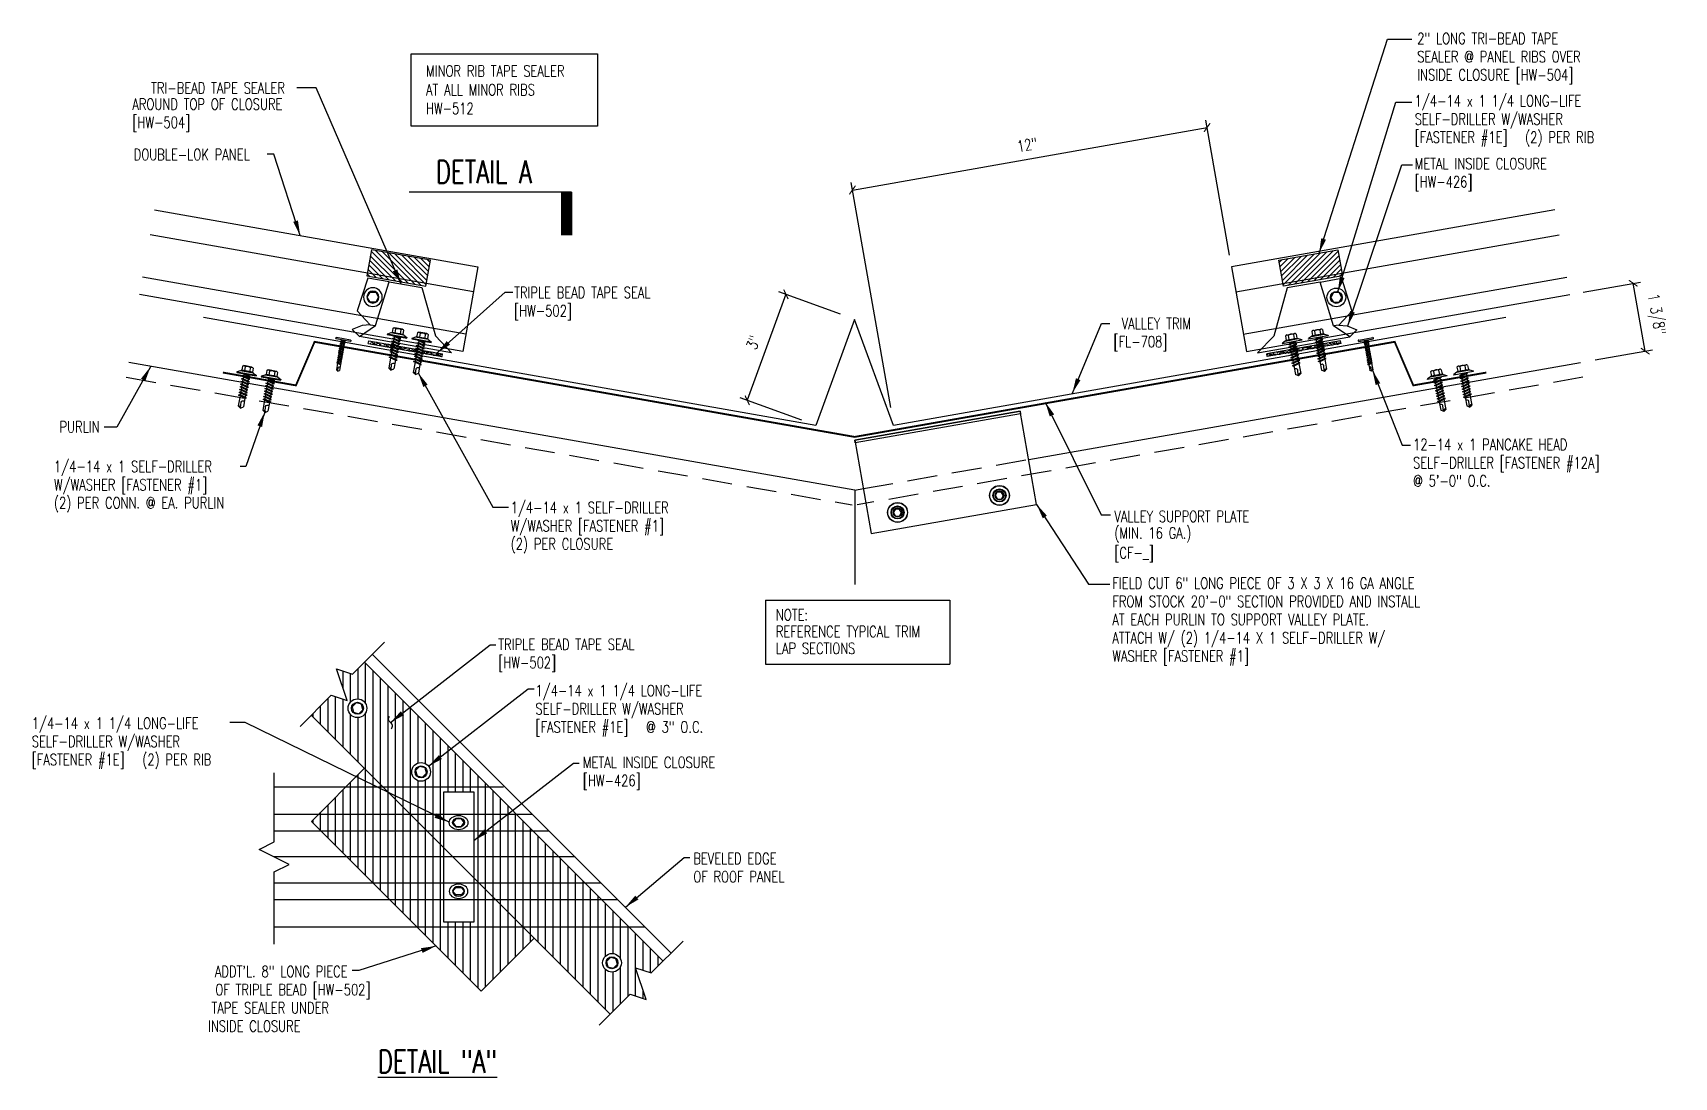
# Model space of a CAD drawing. Extents: x -4.3 to 50.4, y 7 to 41.8.
import ezdxf
from ezdxf.enums import TextEntityAlignment as Align

# ---------------------------------------------------------------- set-up
doc = ezdxf.new("R2010")
doc.units = 0
doc.header["$LTSCALE"] = 4
doc.header["$MEASUREMENT"] = 0
doc.linetypes.add('HIDDEN', pattern=[0.375, 0.25, -0.125])
doc.layers.get('0').update_dxf_attribs({"linetype": 'CONTINUOUS'})
doc.layers.get('DEFPOINTS').update_dxf_attribs({"linetype": 'CONTINUOUS'})
for name, color, linetype in [('ANNOBJ', 7, 'CONTINUOUS'), ('CLO', 3, 'CONTINUOUS'), ('DIM', 7, 'CONTINUOUS'), ('FASTENER', 9, 'CONTINUOUS'), ('PANEL', 11, 'CONTINUOUS'), ('SEALANT', 8, 'CONTINUOUS'), ('SECTION', 11, 'CONTINUOUS'), ('STLA', 12, 'CONTINUOUS'), ('TEXT', 2, 'CONTINUOUS'), ('TRIM', 6, 'CONTINUOUS')]:
    doc.layers.add(name, color=color, linetype=linetype)
doc.styles.add('TEXT', font='SIMPLEX', dxfattribs={"width": 0.75, "height": 6})
doc.styles.add('TEXT1', font='ROMANS.shx', dxfattribs={"width": 0.75, "height": 0.375})
doc.dimstyles.new('DETAIL', dxfattribs={"dimscale": 4, "dimtxt": 0.09375, "dimasz": 0.0625, "dimexe": 0.0625, "dimexo": 0.125, "dimgap": 0.0625, "dimtad": 1, "dimdec": 4, "dimzin": 3, "dimdsep": 46, "dimlunit": 4, "dimtxsty": 'TEXT1', "dimblk": 'ARCHTICK', "dimcen": 0.0625, "dimclrd": 7, "dimclre": 7, "dimclrt": 2, "dimadec": 0, "dimazin": 0, "dimtfac": 0.59375, "dimtdec": 4, "dimtmove": 0, "dimatfit": 3, "dimfxl": 0, "dimfrac": 2, "dimtolj": 1, "dimtzin": 3, "dimarcsym": 0})
doc.dimstyles.new('DETAIL$7', dxfattribs={"dimscale": 4, "dimtxt": 0.09375, "dimasz": 0.125, "dimexe": 0.0625, "dimexo": 0.125, "dimgap": 0.0625, "dimtad": 1, "dimdec": 5, "dimzin": 3, "dimdsep": 46, "dimlunit": 4, "dimtxsty": 'TEXT', "dimblk": 'ARCHTICK', "dimcen": 0.0625, "dimclrd": 7, "dimclre": 7, "dimclrt": 2, "dimadec": 0, "dimazin": 0, "dimtfac": 0.666667, "dimtdec": 5, "dimtmove": 0, "dimatfit": 3, "dimfxl": 0, "dimfrac": 2, "dimtolj": 1, "dimtzin": 3, "dimarcsym": 0})

# ---------------------------------------------------------------- blocks, each defined once
blk = doc.blocks.new('MB_DW1')
at = {"layer": 'FASTENER'}
for p, q in [((-0.217, 0.114), (-0.326, 0.059)), ((-0.326, 0.059), (-0.326, 0.049)), ((-0.326, 0.049), (0.326, 0.049)), ((-0.217, 0.114), (0.217, 0.114)), ((-0.193, 0.137), (0.193, 0.137)), ((-0.193, 0.119), (0.193, 0.119)), ((-0.181, 0.276), (-0.181, 0.137)), ((-0.181, 0.137), (0.181, 0.137)), ((-0.139, -0.016), (0.046, 0.037)), ((-0.135, 0.302), (0.135, 0.302)), ((-0.104, -0.036), (0.139, 0.033)), ((-0.089, 0.276), (-0.089, 0.137)), ((-0.086, 0.037), (-0.086, -0.001)), ((-0.086, 0.037), (0.086, 0.037)), ((0.086, 0.037), (0.133, 0.037)), ((0.086, 0.018), (0.086, -0.042)), ((0.089, 0.276), (0.089, 0.137)), ((0.139, 0.033), (0.133, 0.037)), ((0.181, 0.276), (0.181, 0.137)), ((0.217, 0.114), (0.326, 0.059)), ((0.326, 0.059), (0.326, 0.049)), ((-0.104, -0.036), (-0.139, -0.016)), ((-0.139, -0.107), (0.104, -0.038)), ((-0.104, -0.127), (-0.139, -0.107)), ((-0.139, -0.198), (0.104, -0.128)), ((-0.104, -0.218), (-0.139, -0.198)), ((-0.139, -0.289), (0.104, -0.219)), ((-0.104, -0.309), (-0.139, -0.289)), ((-0.139, -0.38), (0.104, -0.31)), ((-0.104, -0.4), (-0.139, -0.38)), ((-0.139, -0.47), (0.104, -0.401)), ((-0.104, -0.491), (-0.139, -0.47)), ((-0.139, -0.561), (0.104, -0.492)), ((-0.104, -0.127), (0.139, -0.058)), ((-0.104, -0.218), (0.139, -0.149)), ((-0.104, -0.309), (0.139, -0.239)), ((-0.104, -0.4), (0.139, -0.33)), ((-0.104, -0.491), (0.139, -0.421)), ((-0.104, -0.581), (0.139, -0.512)), ((-0.086, -0.031), (-0.086, -0.092)), ((-0.086, -0.122), (-0.086, -0.183)), ((-0.086, -0.213), (-0.086, -0.274)), ((-0.086, -0.304), (-0.086, -0.364)), ((-0.086, -0.395), (-0.086, -0.455)), ((-0.086, -0.486), (-0.086, -0.546)), ((0.086, -0.073), (0.086, -0.133)), ((0.086, -0.164), (0.086, -0.224)), ((0.086, -0.255), (0.086, -0.315)), ((0.086, -0.345), (0.086, -0.406)), ((0.086, -0.436), (0.086, -0.497)), ((0.086, -0.527), (0.086, -0.588)), ((0.139, -0.058), (0.104, -0.038)), ((0.139, -0.149), (0.104, -0.128)), ((0.139, -0.239), (0.104, -0.219)), ((0.139, -0.33), (0.104, -0.31)), ((0.139, -0.421), (0.104, -0.401)), ((0.139, -0.512), (0.104, -0.492)), ((-0.104, -0.581), (-0.139, -0.561)), ((-0.139, -0.652), (0.104, -0.583)), ((-0.104, -0.672), (-0.139, -0.652)), ((-0.139, -0.743), (0.104, -0.674)), ((-0.104, -0.763), (-0.139, -0.743)), ((-0.104, -0.672), (0.139, -0.603)), ((-0.104, -0.763), (0.139, -0.694)), ((-0.086, -0.577), (-0.086, -0.637)), ((-0.086, -0.667), (-0.086, -0.728)), ((-0.086, -0.758), (-0.086, -1.05)), ((0, -1.111), (-0.086, -1.05)), ((-0.002, -1.095), (0.014, -0.909)), ((0, -1.111), (0.086, -1.05)), ((0.086, -0.618), (0.086, -0.679)), ((0.086, -0.709), (0.086, -1.05)), ((0.139, -0.603), (0.104, -0.583)), ((0.139, -0.694), (0.104, -0.674))]:
    blk.add_line(p, q, dxfattribs=at)
blk.add_lwpolyline([(-0.331, 0.037), (-0.331, 0.049), (0.331, 0.049), (0.331, 0.037)], close=True, dxfattribs=at)
for centre, radius, start, end in [((-0.193, 0.128), 0.00894, 90, 270), ((-0.135, 0.25), 0.0527, 29.8754, 150.1246), ((0, 0.138), 0.164, 56.9974, 123.0026), ((0.135, 0.25), 0.0527, 29.8754, 150.1246), ((0.193, 0.128), 0.00894, 270, 90), ((-0.046, -0.921), 0.0615, 11.1445, 130.906), ((0.054, -1.097), 0.0563, 55.4585, 194.8454)]:
    blk.add_arc(centre, radius, start, end, dxfattribs=at)
blk = doc.blocks.new('*X3')
at = {"color": 0}
for p, q in [((13.353, 24.666), (13.44, 24.754)), ((13.379, 24.516), (13.655, 24.792)), ((13.406, 24.366), (13.87, 24.83)), ((13.432, 24.215), (14.084, 24.868)), ((13.459, 24.065), (14.299, 24.905)), ((13.485, 23.915), (14.514, 24.943)), ((13.649, 23.902), (14.728, 24.981)), ((13.863, 23.94), (14.943, 25.019)), ((14.078, 23.978), (15.157, 25.057)), ((14.293, 24.015), (15.317, 25.04)), ((14.507, 24.053), (15.344, 24.89)), ((14.722, 24.091), (15.37, 24.74)), ((14.937, 24.129), (15.397, 24.589)), ((15.151, 24.167), (15.423, 24.439)), ((15.366, 24.205), (15.45, 24.289))]:
    blk.add_line(p, q, dxfattribs=at)
blk = doc.blocks.new('TAPE')
at = {"layer": 'SEALANT'}
blk.add_lwpolyline([(1.137, -0.689), (-0.833, -1.036), (-0.985, -0.174), (0.985, 0.174)], close=True, dxfattribs=at)
blk.add_blockref('*X3', (-14.325, -24.91), dxfattribs=at)
blk = doc.blocks.new('MB_38W')
blk.add_lwpolyline([(-0.094, 0.162), (-0.188, 0), (-0.094, -0.162), (0.094, -0.162), (0.188, 0), (0.094, 0.162)], close=True)
for radius in [0.312, 0.199]:
    blk.add_circle((0, 0), radius)
blk = doc.blocks.new('_ArchTick')
at = {"color": 0, "linetype": 'ByBlock', "const_width": 0.15}
blk.add_lwpolyline([(-0.5, -0.5), (0.5, 0.5)], dxfattribs=at)
blk = doc.blocks.new('*D6')
at = {"layer": 'DEFPOINTS', "color": 0}
for p in [(34.803, 38.659), (35.641, 33.91), (24.344, 28.828)]:
    blk.add_point(p, dxfattribs=at)
at = {"layer": 'DIM', "color": 7, "lineweight": -2}
for p, q in [((35.554, 34.402), (34.76, 38.905)), ((22.979, 36.574), (34.803, 38.659)), ((24.257, 29.321), (22.935, 36.82))]:
    blk.add_line(p, q, dxfattribs=at)
at = {"layer": 'DIM', "color": 7, "lineweight": -2, "xscale": 0.25, "yscale": 0.25, "zscale": 0.25}
for p, rotation in [((34.803, 38.659), 10), ((22.979, 36.574), 190)]:
    blk.add_blockref('_ArchTick', p, dxfattribs=dict(at, rotation=rotation))
at = {"layer": 'DIM', "color": 2, "insert": (28.809, 38.082), "char_height": 0.375, "attachment_point": 5, "rotation": 10, "style": 'TEXT1'}
blk.add_mtext('\\A1;12"', dxfattribs=at)
blk = doc.blocks.new('FD-F1e')
at = {"layer": 'TEXT', "style": 'TEXT1', "width": 0.75}
for s, p in [('1/4-14 x 1 1/4 LONG-LIFE', (0.005, -0.041)), ('SELF-DRILLER W/WASHER', (0.005, -0.193)), ('[FASTENER #1E]', (0.005, -0.344))]:
    blk.add_text(s, height=0.09375, dxfattribs=at).set_placement(p)
blk.add_attdef('(QUANTITY)', (0.926, -0.344), '', height=0.0938, dxfattribs=at)
blk = doc.blocks.new('FD-F1')
at = {"layer": 'TEXT', "style": 'TEXT1', "width": 0.75}
for s, p in [('1/4-14 x 1 SELF-DRILLER', (0.005, -0.041)), ('W/WASHER [FASTENER #1]', (0.005, -0.193))]:
    blk.add_text(s, height=0.09375, dxfattribs=at).set_placement(p)
blk.add_attdef('(QUANTITY)', (0.005, -0.344), '', height=0.0938, dxfattribs=at)
blk = doc.blocks.new('Scr-hdwash')
for p, q in [((-0.085, 0.095), (-0.132, 0.006)), ((0.042, 0.115), (-0.059, 0.111)), ((0.123, 0.015), (0.069, 0.101)), ((-0.131, -0.024), (-0.077, -0.111)), ((-0.051, -0.125), (0.051, -0.121)), ((0.076, -0.105), (0.124, -0.015))]:
    blk.add_line(p, q)
for radius in [0.202, 0.15]:
    blk.add_circle((0, 0), radius)
for centre, start, end in [((-0.106, -0.008), 152.0215, 212.0215), ((-0.058, 0.081), 92.0215, 152.0215), ((0.044, 0.085), 32.0215, 92.0215), ((0.097, -0.001), 332.0215, 32.0215), ((-0.052, -0.095), 212.0215, 272.0215), ((0.05, -0.091), 272.0215, 332.0215)]:
    blk.add_arc(centre, 0.03, start, end)
at = {"layer": 'FASTENER'}
for radius in [0.331, 0.326, 0.217]:
    blk.add_circle((0, 0), radius, dxfattribs=at)
blk = doc.blocks.new('*D11')
at = {"layer": 'DEFPOINTS', "color": 0}
for p in [(49.009, 33.465), (46.848, 33.084), (47.247, 30.822)]:
    blk.add_point(p, dxfattribs=at)
at = {"layer": 'TEXT', "color": 7, "lineweight": -2}
for p, q in [((47.341, 33.17), (49.255, 33.508)), ((49.408, 31.203), (49.009, 33.465)), ((47.74, 30.909), (49.654, 31.247))]:
    blk.add_line(p, q, dxfattribs=at)
at = {"layer": 'TEXT', "color": 7, "lineweight": -2, "xscale": 0.25, "yscale": 0.25, "zscale": 0.25}
for p, rotation in [((49.009, 33.465), 99.99999999999999), ((49.408, 31.203), 280)]:
    blk.add_blockref('_ArchTick', p, dxfattribs=dict(at, rotation=rotation))
at = {"layer": 'TEXT', "color": 2, "insert": (49.736, 32.427), "char_height": 0.375, "attachment_point": 5, "rotation": 280, "style": 'TEXT1'}
blk.add_mtext('\\A1;1 3/8"', dxfattribs=at)
blk = doc.blocks.new('*D12')
at = {"layer": 'DEFPOINTS', "color": 0}
for p in [(23.053, 32.261), (19.472, 29.566), (21.761, 28.729)]:
    blk.add_point(p, dxfattribs=at)
at = {"layer": 'DIM', "color": 7, "lineweight": -2}
for p, q in [((20.763, 33.098), (19.472, 29.566)), ((22.583, 32.433), (20.529, 33.184)), ((21.292, 28.9), (19.237, 29.651))]:
    blk.add_line(p, q, dxfattribs=at)
at = {"layer": 'DIM', "color": 7, "lineweight": -2, "xscale": 0.25, "yscale": 0.25, "zscale": 0.25}
for p, rotation in [((20.763, 33.098), 69.91796469916113), ((19.472, 29.566), 249.9179646991611)]:
    blk.add_blockref('_ArchTick', p, dxfattribs=dict(at, rotation=rotation))
at = {"layer": 'DIM', "color": 2, "insert": (19.673, 31.495), "char_height": 0.375, "attachment_point": 5, "rotation": 69.918, "style": 'TEXT1'}
blk.add_mtext('\\A1;3"', dxfattribs=at)
blk = doc.blocks.new('A$C76CE1A34')
at = {"layer": 'SEALANT'}
h = blk.add_hatch(dxfattribs=at)
h.set_pattern_fill('AR-SAND', color=256, scale=0.05, style=0)
h.set_pattern_definition([(37.5, (-2.302446, -18.06592), (-0.00314967, 0.0963412), [0, -0.076, 0, -0.085, 0, -0.08125]), (7.5, (-2.30245, -18.06592), (0.0884888, 0.1411073), [0, -0.041, 0, -0.0685, 0, -0.02625]), (327.5, (-2.36395, -18.06592), (0.1557071, 0.00028295), [0, -0.025, 0, -0.09, 0, -0.1175]), (317.5, (-2.36395, -18.06592), (0.1503063, 0.0438838), [0, -0.0125, 0, -0.059, 0, -0.0675])])
h.paths.add_polyline_path([(-0.559, 2.127), (-0.575, 2.034), (1.887, 1.6), (1.903, 1.693)])
for p, q in [((-0.575, 2.034), (-0.559, 2.127)), ((-0.575, 2.034), (1.887, 1.6)), ((-0.559, 2.127), (1.903, 1.693)), ((1.887, 1.6), (1.903, 1.693))]:
    blk.add_line(p, q, dxfattribs=at)
blk = doc.blocks.new('sd3')
at = {"layer": 'FASTENER'}
for p, q in [((-0.24, 0.082), (0.24, 0.082)), ((-0.24, 0.037), (0.24, 0.037)), ((-0.078, 0.008), (0.023, 0.037)), ((-0.058, -0.003), (-0.078, 0.008)), ((-0.058, -0.003), (0.08, 0.036)), ((-0.048, 0.037), (-0.048, 0.017)), ((0.05, 0.027), (0.05, -0.016)), ((-0.078, -0.052), (0.06, -0.013)), ((-0.058, -0.064), (-0.078, -0.052)), ((-0.078, -0.112), (0.06, -0.073)), ((-0.058, -0.124), (-0.078, -0.112)), ((-0.078, -0.172), (0.06, -0.133)), ((-0.058, -0.184), (-0.078, -0.172)), ((-0.078, -0.232), (0.06, -0.193)), ((-0.058, -0.244), (-0.078, -0.232)), ((-0.078, -0.292), (0.06, -0.253)), ((-0.058, -0.304), (-0.078, -0.292)), ((-0.078, -0.353), (0.06, -0.313)), ((-0.058, -0.364), (-0.078, -0.353)), ((-0.078, -0.413), (0.06, -0.373)), ((-0.058, -0.424), (-0.078, -0.413)), ((-0.078, -0.473), (0.06, -0.433)), ((-0.058, -0.484), (-0.078, -0.473)), ((-0.078, -0.533), (0.06, -0.493)), ((-0.058, -0.544), (-0.078, -0.533)), ((-0.058, -0.064), (0.08, -0.024)), ((-0.058, -0.124), (0.08, -0.084)), ((-0.058, -0.184), (0.08, -0.144)), ((-0.058, -0.244), (0.08, -0.204)), ((-0.058, -0.304), (0.08, -0.264)), ((-0.058, -0.364), (0.08, -0.325)), ((-0.058, -0.424), (0.08, -0.385)), ((-0.058, -0.484), (0.08, -0.445)), ((-0.058, -0.544), (0.08, -0.505)), ((-0.048, -0.001), (-0.048, -0.044)), ((-0.048, -0.061), (-0.048, -0.104)), ((-0.048, -0.121), (-0.048, -0.164)), ((-0.048, -0.181), (-0.048, -0.224)), ((-0.048, -0.241), (-0.048, -0.284)), ((-0.048, -0.301), (-0.048, -0.344)), ((-0.048, -0.361), (-0.048, -0.404)), ((-0.048, -0.421), (-0.048, -0.464)), ((-0.048, -0.481), (-0.048, -0.524)), ((-0.048, -0.541), (-0.048, -0.584)), ((0.05, -0.033), (0.05, -0.076)), ((0.05, -0.093), (0.05, -0.136)), ((0.05, -0.153), (0.05, -0.196)), ((0.05, -0.213), (0.05, -0.256)), ((0.05, -0.273), (0.05, -0.316)), ((0.05, -0.333), (0.05, -0.376)), ((0.05, -0.393), (0.05, -0.436)), ((0.05, -0.453), (0.05, -0.496)), ((0.05, -0.513), (0.05, -0.556)), ((0.08, -0.024), (0.06, -0.013)), ((0.08, -0.084), (0.06, -0.073)), ((0.08, -0.144), (0.06, -0.133)), ((0.08, -0.204), (0.06, -0.193)), ((0.08, -0.264), (0.06, -0.253)), ((0.08, -0.325), (0.06, -0.313)), ((0.08, -0.385), (0.06, -0.373)), ((0.08, -0.445), (0.06, -0.433)), ((0.08, -0.505), (0.06, -0.493)), ((-0.078, -0.593), (0.06, -0.553)), ((-0.058, -0.604), (-0.078, -0.593)), ((-0.078, -0.653), (0.06, -0.614)), ((-0.058, -0.664), (-0.078, -0.653)), ((-0.078, -0.713), (0.06, -0.674)), ((-0.058, -0.724), (-0.078, -0.713)), ((-0.078, -0.773), (0.06, -0.734)), ((-0.058, -0.785), (-0.078, -0.773)), ((-0.058, -0.604), (0.08, -0.565)), ((-0.058, -0.664), (0.08, -0.625)), ((-0.058, -0.724), (0.08, -0.685)), ((-0.058, -0.785), (0.08, -0.745)), ((-0.048, -0.601), (-0.048, -0.644)), ((-0.048, -0.662), (-0.048, -0.704)), ((-0.048, -0.722), (-0.048, -0.765)), ((-0.048, -0.782), (-0.048, -0.977)), ((0.001, -1.011), (-0.048, -0.977)), ((0, -1.003), (0.009, -0.896)), ((0.001, -1.011), (0.05, -0.977)), ((0.05, -0.573), (0.05, -0.616)), ((0.05, -0.634), (0.05, -0.676)), ((0.05, -0.694), (0.05, -0.737)), ((0.05, -0.754), (0.05, -0.977)), ((0.08, -0.565), (0.06, -0.553)), ((0.08, -0.625), (0.06, -0.614)), ((0.08, -0.685), (0.06, -0.674)), ((0.08, -0.745), (0.06, -0.734))]:
    blk.add_line(p, q, dxfattribs=at)
for centre, radius, start, end in [((-0.238, 0.06), 0.0227, 94.6639, 265.3361), ((0.238, 0.06), 0.0227, 274.6639, 85.3361), ((-0.025, -0.903), 0.0349, 11.1445, 130.906), ((0.032, -1.003), 0.032, 55.4585, 194.8454)]:
    blk.add_arc(centre, radius, start, end, dxfattribs=at)
blk = doc.blocks.new('FD-F12a')
at = {"layer": 'TEXT', "style": 'TEXT1', "width": 0.75}
for s, p in [('12-14 x 1 PANCAKE HEAD', (0.005, -0.041)), ('SELF-DRILLER [FASTENER #12A]', (0.005, -0.193))]:
    blk.add_text(s, height=0.09375, dxfattribs=at).set_placement(p)
blk.add_attdef('(QUANTITY)', (0.005, -0.344), '', height=0.0938, dxfattribs=at)
blk = doc.blocks.new('A$C30686E82')
for p, q in [((-2.715, 0.761), (3.437, 0.761)), ((-2.715, 0.761), (-2.715, -1.379)), ((3.437, 0.761), (3.437, -1.379)), ((-2.715, -1.379), (3.437, -1.379))]:
    blk.add_line(p, q)
at = {"layer": 'TEXT', "style": 'TEXT1', "width": 0.75}
for s, p in [('NOTE:', (-2.368, 0.081)), ('REFERENCE TYPICAL TRIM', (-2.368, -0.477)), ('LAP SECTIONS', (-2.368, -1.035))]:
    blk.add_text(s, height=0.375, dxfattribs=at).set_placement(p)

msp = doc.modelspace()

# ---------------------------------------------------------------- hatches: boundary and pattern name
at = {"layer": 'SEALANT'}
h = msp.add_hatch(dxfattribs=at)
h.set_pattern_fill('ANSI31', color=251, scale=2, angle=45, style=0)
h.paths.add_polyline_path([(6.71365, 17.2955), (6.09344, 16.67529), (7.33386, 16.67529)], flags=17)
h.paths.add_polyline_path([(7.33386, 16.67529), (6.09344, 16.67529), (5.18078, 15.76263), (8.24652, 15.76263)])
h.paths.add_polyline_path([(8.24652, 15.76263), (5.18078, 15.76263), (4.94588, 15.52773), (5.26633, 15.20728), (8.80187, 15.20728)])
h.paths.add_polyline_path([(8.80187, 15.20728), (5.26633, 15.20728), (6.13233, 14.34128), (9.35922, 14.34128), (9.35922, 14.64992)])
h.paths.add_polyline_path([(9.35922, 14.34128), (6.13233, 14.34128), (6.99839, 13.47522), (9.35922, 13.47522)])
h.paths.add_polyline_path([(9.35922, 13.47522), (6.99839, 13.47522), (7.55368, 12.91993), (9.35922, 12.91993)])
h.paths.add_polyline_path([(9.35922, 12.91993), (7.55368, 12.91993), (8.46634, 12.00727), (12.00187, 12.00727), (11.08921, 12.91993), (10.35922, 12.91993), (10.35922, 12.17047), (9.35922, 12.17047)])
h.paths.add_polyline_path([(10.53392, 13.47522), (10.35922, 13.47522), (10.35922, 12.91993), (11.08921, 12.91993)])
h.paths.add_polyline_path([(12.3705, 11.63864), (12.00187, 12.00727), (8.46634, 12.00727), (10.60274, 9.87088)])
h.paths.add_polyline_path([(15.53741, 12.00727), (12.00187, 12.00727), (14.90571, 9.10343), (15.56862, 9.76635), (16.09895, 9.58957), (15.7454, 10.65023), (16.27573, 10.47345), (16.67348, 10.8712)])
h.paths.add_polyline_path([(15.27643, 10.81298, -1), (14.65143, 10.81298, -1)], flags=16)
h.paths.add_polyline_path([(15.16315, 10.81298, -1), (14.76471, 10.81298, -1)], flags=0)
h.paths.add_polyline_path([(14.78282, 10.86151), (14.9154, 10.99409), (15.09651, 10.94556), (15.14504, 10.76445), (15.01246, 10.63187), (14.83135, 10.6804)], flags=0)
h.paths.add_polyline_path([(14.62475, 12.91993), (11.08921, 12.91993), (12.00187, 12.00727), (15.53741, 12.00727)])
h.paths.add_polyline_path([(14.06946, 13.47522), (10.53392, 13.47522), (11.08921, 12.91993), (14.62475, 12.91993)])
h.paths.add_polyline_path([(13.2034, 14.34128), (10.35922, 14.34128), (10.35922, 13.64992), (10.53392, 13.47522), (14.06946, 13.47522)])
h.paths.add_polyline_path([(12.3374, 15.20728), (10.35922, 15.20728), (10.35922, 14.34128), (13.2034, 14.34128)])
h.paths.add_polyline_path([(9.35922, 15.20728), (8.80187, 15.20728), (9.35922, 14.64992)], flags=17)
h.paths.add_polyline_path([(9.35922, 15.76263), (8.24652, 15.76263), (8.80187, 15.20728), (9.35922, 15.20728)])
h.paths.add_polyline_path([(11.78205, 15.76263), (10.35922, 15.76263), (10.35922, 15.20728), (12.3374, 15.20728)])
h.paths.add_polyline_path([(10.86939, 16.67529), (7.33386, 16.67529), (8.24652, 15.76263), (9.35922, 15.76263), (9.35922, 16.51217), (10.35922, 16.51217), (10.35922, 15.76263), (11.78205, 15.76263)])
h.paths.add_polyline_path([(6.70873, 20.83595), (6.31098, 20.4382), (5.78065, 20.61498), (6.13421, 19.55432), (5.60388, 19.73109), (4.94097, 19.06818), (7.33386, 16.67529), (10.86939, 16.67529)])
h.paths.add_polyline_path([(8.91247, 17.17694, -1), (8.28747, 17.17694, -1)], flags=16)
h.paths.add_polyline_path([(8.79919, 17.17694, -1), (8.40075, 17.17694, -1)], flags=0)
h.paths.add_polyline_path([(8.41886, 17.22547), (8.55144, 17.35805), (8.73255, 17.30952), (8.78108, 17.12841), (8.6485, 16.99583), (8.46739, 17.04436)], flags=0)
h.paths.add_polyline_path([(6.16615, 19.29826, -1), (6.79115, 19.29826, -1)], flags=16)
h.paths.add_polyline_path([(6.27943, 19.29826, -1), (6.67787, 19.29826, -1)], flags=0)
h.paths.add_polyline_path([(6.52718, 19.11715), (6.34607, 19.16568), (6.29754, 19.34679), (6.43012, 19.47937), (6.61123, 19.43084), (6.65976, 19.24973)], flags=0)

# ---------------------------------------------------------------- linework, layer by layer
for points in [[(9.75654, 15.60863), (9.66279, 15.48648), (9.75654, 15.35739), (9.94404, 15.35739), (10.03779, 15.48648), (9.94404, 15.60863)], [(9.75654, 13.07402), (9.66279, 13.19617), (9.75654, 13.32526), (9.94404, 13.32526), (10.03779, 13.19617), (9.94404, 13.07402)]]:
    msp.add_lwpolyline(points, close=True)
at = {"layer": 'ANNOBJ'}
for points in [[(4.56794, 18.69516), (5.60388, 19.73109), (6.13421, 19.55432), (5.78065, 20.61498), (6.31098, 20.4382), (7.3758, 21.50301)], [(3.70273, 11.43137), (3.70273, 13.84128), (4.20273, 14.09128), (3.20273, 14.59128), (3.70273, 14.84128), (3.70273, 17.14777)], [(14.53269, 8.73041), (15.56862, 9.76635), (16.09895, 9.58957), (15.7454, 10.65023), (16.27573, 10.47345), (17.34054, 11.53827)]]:
    msp.add_lwpolyline(points, dxfattribs=at)
at = {"layer": 'ANNOBJ', "color": 2}
msp.add_lwpolyline([(7.61073, 18.61494, 0.47597051), (7.58005, 18.82586, -0.47597051), (7.54937, 19.03678)], format="xyb", dxfattribs=at)
at = {"layer": 'CLO'}
for p, q in [((6.90582, 32.07946), (7.0826, 32.05655)), ((39.19802, 32.07089), (39.02124, 32.04798))]:
    msp.add_line(p, q, dxfattribs=at)
for points in [[(7.53188, 33.51598), (6.82477, 33.64066), (6.47237, 32.54504), (6.90582, 32.07946), (6.63594, 32.05644), (6.30712, 31.92402), (6.54527, 31.69168)], [(38.57196, 33.50741), (39.27907, 33.63209), (39.63147, 32.53646), (39.19802, 32.07089), (39.4679, 32.04786), (39.79672, 31.91545), (39.55858, 31.68311)]]:
    msp.add_lwpolyline(points, dxfattribs=at)
for points in [[(7.53188, 33.51598), (8.6287, 33.32258), (9.07798, 31.7144), (9.61531, 31.15035), (6.54527, 31.69168), (7.0826, 32.05655)], [(38.57196, 33.50741), (37.47514, 33.31401), (37.02586, 31.70583), (36.48853, 31.14177), (39.55858, 31.68311), (39.02124, 32.04798)], [(10.35922, 12.17047), (9.35922, 12.17047), (9.35922, 16.51217), (10.35922, 16.51217)]]:
    msp.add_lwpolyline(points, close=True, dxfattribs=at)
at = {"layer": 'FASTENER'}
for major_axis, ratio in [((-0.3125, 0), 0.76038085), ((-0.19922, 0), 0.80274706)]:
    msp.add_ellipse((9.85029, 15.48648), major_axis=major_axis, ratio=ratio, dxfattribs=at)
at = {"layer": 'FASTENER', "extrusion": (0, 0, -1)}
for major_axis, ratio in [((-0.3125, 0), 0.76038085), ((-0.19922, 0), 0.80274706)]:
    msp.add_ellipse((9.85029, 13.19617), major_axis=major_axis, ratio=ratio, dxfattribs=at)
at = {"layer": 'PANEL'}
for p, q in [((10.3441, 33.1839), (-0.43693, 35.08488)), ((35.76142, 33.1839), (46.54245, 35.08488)), ((10.09509, 31.77168), (-0.68594, 33.67267)), ((36.01044, 31.77168), (46.79146, 33.67267)), ((6.9739, 21.10111), (16.93864, 11.13637)), ((3.70273, 16.67529), (11.34276, 16.67529)), ((3.70273, 15.76263), (12.31238, 15.76263)), ((3.70273, 15.20728), (12.86773, 15.20728)), ((13.73373, 14.34128), (3.70273, 14.34128)), ((3.70273, 13.47522), (14.59979, 13.47522)), ((3.70273, 12.91993), (15.15508, 12.91993)), ((3.70273, 12.00727), (16.06774, 12.00727))]:
    msp.add_line(p, q, dxfattribs=at)
for points in [[(-0.29002, 35.91803), (10.49101, 34.01704), (9.99264, 31.19065)], [(46.39555, 35.91803), (35.61452, 34.01704), (36.11289, 31.19065)], [(9.99264, 31.19065), (-0.78839, 33.09163)], [(36.11289, 31.19065), (46.89392, 33.09163)]]:
    msp.add_lwpolyline(points, dxfattribs=at)
at = {"layer": 'SEALANT'}
for p, q in [((6.70873, 20.83595), (16.67348, 10.8712)), ((14.90571, 9.10343), (4.94097, 19.06818)), ((6.71365, 17.2955), (4.94588, 15.52773)), ((4.94588, 15.52773), (10.60274, 9.87088)), ((12.3705, 11.63864), (10.60274, 9.87088))]:
    msp.add_line(p, q, dxfattribs=at)
at = {"layer": 'SECTION'}
msp.add_line((8.19765, 36.51197), (13.61544, 36.51197), dxfattribs=at)
at = {"layer": 'SECTION', "const_width": 0.375}
msp.add_lwpolyline([(13.45379, 36.51197), (13.45379, 35.06928)], dxfattribs=at)
at = {"layer": 'STLA', "color": 12}
for p, q in [((23.05491, 26.57109), (-1.14135, 30.82429)), ((28.85742, 27.59072), (47.24724, 30.82223)), ((23.05491, 26.57109), (23.34331, 26.62176)), ((23.05491, 26.57109), (23.05491, 23.42934))]:
    msp.add_line(p, q, dxfattribs=at)
at = {"layer": 'STLA', "color": 12, "linetype": 'HIDDEN'}
for p, q in [((-1.22834, 30.33093), (22.96829, 26.07766)), ((47.33387, 30.33093), (23.13723, 26.07766)), ((23.3433, 26.62181), (28.85726, 27.59164))]:
    msp.add_line(p, q, dxfattribs=at)
at = {"layer": 'STLA', "const_width": 0.0625}
msp.add_lwpolyline([(1.99236, 30.48933), (4.42749, 30.06128), (5.04908, 31.51389), (23.05276, 28.34383), (41.05645, 31.51389), (41.67803, 30.06128), (44.11316, 30.48933)], dxfattribs=at)
at = {"layer": 'STLA'}
for points in [[(23.05952, 28.23121), (23.60785, 25.12147), (29.12139, 26.09366), (28.57306, 29.2034)], [(28.57306, 29.2034), (28.58806, 29.11834), (23.07452, 28.14616), (23.05952, 28.23121)]]:
    msp.add_lwpolyline(points, close=True, dxfattribs=at)
at = {"layer": 'TEXT'}
msp.add_lwpolyline([(8.26923, 41.11728), (14.47893, 41.11728), (14.47893, 38.70045), (8.26923, 38.70045)], close=True, dxfattribs=at)
at = {"layer": 'TRIM'}
msp.add_lwpolyline([(44.76382, 32.32922), (24.34432, 28.72871), (23.05276, 32.26149), (21.76121, 28.72871), (1.3417, 32.32922)], dxfattribs=at)

# ---------------------------------------------------------------- block references
msp.add_blockref('A$C30686E82', (22.79533, 22.14245))
at = {"layer": 'FASTENER', "xscale": -1}
for name, p, rotation in [('MB_38W', (6.9923, 33.00326), 359.9999999999989), ('MB_DW1', (7.7898, 31.65903), 349.9999999999994), ('MB_DW1', (8.60622, 31.51507), 349.9999999999993), ('sd3', (5.99732, 31.53374), 349.9999999999994), ('MB_DW1', (2.77317, 30.39968), 349.9999999999994), ('MB_DW1', (3.5896, 30.25572), 349.9999999999993)]:
    msp.add_blockref(name, p, dxfattribs=dict(at, rotation=rotation))
at = {"layer": 'FASTENER'}
for name, p in [('MB_38W', (39.11154, 32.99469)), ('Scr-hdwash', (27.88274, 26.39225)), ('Scr-hdwash', (24.48424, 25.82508))]:
    msp.add_blockref(name, p, dxfattribs=at)
for name, p, rotation in [('MB_DW1', (37.64434, 31.4693), 10.65738691443157), ('MB_DW1', (38.51915, 31.61823), 9.999999999999565), ('sd3', (40.10821, 31.53374), 10.0000000000006), ('MB_DW1', (43.35938, 30.42683), 9.999999999999563), ('MB_DW1', (42.48457, 30.27789), 10.65738691443158), ('MB_38W', (6.47865, 19.29826), 45), ('MB_38W', (8.59997, 17.17694), 45), ('MB_38W', (14.96393, 10.81298), 45)]:
    msp.add_blockref(name, p, dxfattribs=dict(at, rotation=rotation))
at = {"layer": 'SEALANT', "xscale": -1, "rotation": 359.9999999999989}
msp.add_blockref('TAPE', (7.92663, 34.40467), dxfattribs=at)
at = {"layer": 'SEALANT', "rotation": 1.103553082134045e-12}
msp.add_blockref('TAPE', (38.1789, 34.40467), dxfattribs=at)
at = {"layer": 'STLA'}
msp.add_blockref('A$C76CE1A34', (7.41246, 29.421), dxfattribs=at)
at = {"layer": 'STLA', "xscale": -1}
msp.add_blockref('A$C76CE1A34', (38.69306, 29.421), dxfattribs=at)
at = {"layer": 'TEXT', "xscale": 4, "yscale": 4, "zscale": 4}
for name, p, values in [('FD-F1e', (41.70226, 39.52269), {'(QUANTITY)': '(2) PER RIB'}), ('FD-F12a', (41.64915, 28.06569), {'(QUANTITY)': '@ 5\'-0" O.C.'}), ('FD-F1', (-3.65844, 27.33372), {'(QUANTITY)': '(2) PER CONN. @ EA. PURLIN'}), ('FD-F1', (11.5681, 25.96396), {'(QUANTITY)': '(2) PER CLOSURE'}), ('FD-F1e', (12.39409, 19.86186), {'(QUANTITY)': '@ 3" O.C.'}), ('FD-F1e', (-4.39833, 18.77452), {'(QUANTITY)': '(2) PER RIB'})]:
    msp.add_blockref(name, p, dxfattribs=at).add_auto_attribs(values)

# ---------------------------------------------------------------- texts
at = {"layer": 'TEXT', "style": 'TEXT1', "width": 0.75}
for s, height, p in [('2" LONG TRI-BEAD TAPE', 0.375, (41.80881, 41.4398)), ('SEALER @ PANEL RIBS OVER', 0.375, (41.80881, 40.83266)), ('INSIDE CLOSURE [HW-504]', 0.375, (41.80881, 40.22551)), ('AROUND TOP OF CLOSURE', 0.375, (-1.02513, 39.24769)), ('[HW-504]', 0.375, (-1.02513, 38.64054)), ('DOUBLE-LOK PANEL', 0.375, (-0.98206, 37.56813)), ('DETAIL A', 0.75, (9.09054, 36.80569)), ('METAL INSIDE CLOSURE', 0.375, (41.72165, 37.26673)), ('[HW-426]', 0.375, (41.72165, 36.65959)), ('TRIPLE BEAD TAPE SEAL', 0.375, (11.70126, 32.96815)), ('[HW-502]', 0.375, (11.70126, 32.36101)), ('[FL-708]', 0.375, (31.68422, 31.3303)), ('VALLEY SUPPORT PLATE', 0.375, (31.71216, 25.50722)), ('(MIN. 16 GA.)', 0.375, (31.71216, 24.95303)), ('[CF-_]', 0.375, (31.71216, 24.29293)), ('FIELD CUT 6" LONG PIECE OF 3 X 3 X 16 GA ANGLE', 0.375, (31.64536, 23.28038)), ('FROM STOCK 20\'-0" SECTION PROVIDED AND INSTALL', 0.375, (31.64536, 22.67323)), ('AT EACH PURLIN TO SUPPORT VALLEY PLATE.', 0.375, (31.64536, 22.06609)), ('ATTACH W/ (2) 1/4-14 X 1 SELF-DRILLER W/', 0.375, (31.64536, 21.45895)), ('TRIPLE BEAD TAPE SEAL', 0.375, (11.17361, 21.24045)), ('[HW-502]', 0.375, (11.17361, 20.63331)), ('WASHER [FASTENER #1]', 0.375, (31.64536, 20.8518)), ('METAL INSIDE CLOSURE', 0.375, (13.99331, 17.30699)), ('[HW-426]', 0.375, (13.99331, 16.69985)), ('BEVELED EDGE', 0.375, (17.67405, 14.10244)), ('OF ROOF PANEL', 0.375, (17.67405, 13.4953)), ('%%UDETAIL "A"%%U', 0.75, (7.15958, 7.14969))]:
    msp.add_text(s, height=height, dxfattribs=at).set_placement(p)
for s, p in [('TRI-BEAD TAPE SEALER', (4.05858, 39.78768)), ('VALLEY TRIM', (34.26904, 31.93744)), ('PURLIN', (-2.1155, 28.48925)), ('ADDT\'L. 8" LONG PIECE', (6.14946, 10.33613)), ('OF TRIPLE BEAD [HW-502]', (6.91293, 9.72898)), ('TAPE SEALER UNDER', (5.53219, 9.12184)), ('INSIDE CLOSURE', (4.58191, 8.5147))]:
    msp.add_text(s, height=0.375, dxfattribs=at).set_placement(p, align=Align.RIGHT)
at = {"layer": 'TEXT', "insert": (8.76386, 40.72977), "char_height": 0.375, "width": 7.6875, "attachment_point": 1, "style": 'TEXT1'}
msp.add_mtext('MINOR RIB TAPE SEALER\\PAT ALL MINOR RIBS\\PHW-512', dxfattribs=at)

# ---------------------------------------------------------------- dimensions: what is measured, and where the dimension line sits
at = {"layer": 'DIM'}
dim = msp.add_linear_dim(base=(34.80337, 38.65894), p1=(24.34432, 28.82828), p2=(35.64081, 33.90957), angle=10, text='12"', dimstyle='DETAIL', override={"dimfrac": 2}, dxfattribs=at)
dim.commit()
dim.dimension.update_dxf_attribs({"geometry": '*D6', "text_midpoint": (28.80879, 38.08245)})
dim = msp.add_aligned_dim(p1=(23.05276, 32.26149), p2=(21.76121, 28.72871), distance=-2.43747, text='3"', dimstyle='DETAIL', dxfattribs=at)
dim.commit()
dim.dimension.update_dxf_attribs({"geometry": '*D12', "text_midpoint": (19.67327, 31.49452)})
at = {"layer": 'TEXT'}
dim = msp.add_aligned_dim(p1=(47.24724, 30.82223), p2=(46.84849, 33.08362), distance=-2.19379, text='1 3/8"', dimstyle='DETAIL', dxfattribs=at)
dim.commit()
dim.dimension.update_dxf_attribs({"geometry": '*D11', "text_midpoint": (49.7359, 32.4269)})

# ---------------------------------------------------------------- leaders
at = {"layer": 'STLA'}
for points in [[(9.13738, 31.14497), (11.40137, 33.16799), (11.65748, 33.16799)], [(30.31284, 29.80721), (31.28707, 32.1199), (31.5646, 32.1199)], [(40.31466, 30.56815), (41.30136, 28.07053), (41.58871, 28.07053)]]:
    msp.add_leader(points, dimstyle='DETAIL$7', dxfattribs=at)
at = {"layer": 'TEXT'}
for points in [[(38.53565, 34.46758), (40.81645, 41.59951), (41.62944, 41.59951)], [(7.93083, 33.43809), (5.1028, 39.98607), (4.45667, 39.98607)], [(39.16127, 33.18658), (41.09406, 39.49877), (41.62944, 39.49877)], [(39.49172, 32.04169), (41.29235, 37.41785), (41.64927, 37.41785)], [(-0.421, 30.68396), (-1.54174, 28.67105), (-1.96017, 28.67105)], [(3.38581, 29.17241), (2.75544, 27.35262), (2.57226, 27.35262)], [(29.12139, 26.09366), (30.84434, 23.43394), (31.56274, 23.43394)]]:
    msp.add_leader(points, dimstyle='DETAIL$7', dxfattribs=at)
at = {"layer": 'TEXT', "color": 7}
for points in [[(4.56932, 35.0612), (3.69313, 37.7701), (3.4667, 37.7701)], [(8.50208, 30.48421), (10.99331, 26.00426), (11.51809, 26.00426)], [(29.40821, 29.50732), (31.27389, 25.75053), (31.58849, 25.75053)]]:
    msp.add_leader(points, dimstyle='DETAIL$7', dxfattribs=at)
at = {"layer": 'TEXT'}
for points in [[(7.58005, 18.82586), (10.90505, 21.40872), (11.096, 21.40872)], [(8.8493, 17.36533), (12.1743, 19.94818), (12.36525, 19.94818)], [(10.35922, 14.88637), (13.68422, 17.46922), (13.87517, 17.46922)], [(15.41006, 12.66495), (17.37151, 14.32329), (17.56246, 14.32329)]]:
    msp.add_leader(points, dimstyle='DETAIL$7', override={"dimgap": 0.0625, "dimtad": 0}, dxfattribs=at)
at = {"layer": 'TRIM'}
for points in [[(9.53829, 15.49985), (2.74012, 18.82253), (2.22903, 18.82253)], [(9.10055, 11.37306), (6.52751, 10.55547), (6.30563, 10.55547)]]:
    msp.add_leader(points, dimstyle='DETAIL$7', dxfattribs=at)

doc.saveas('drawing.dxf')
